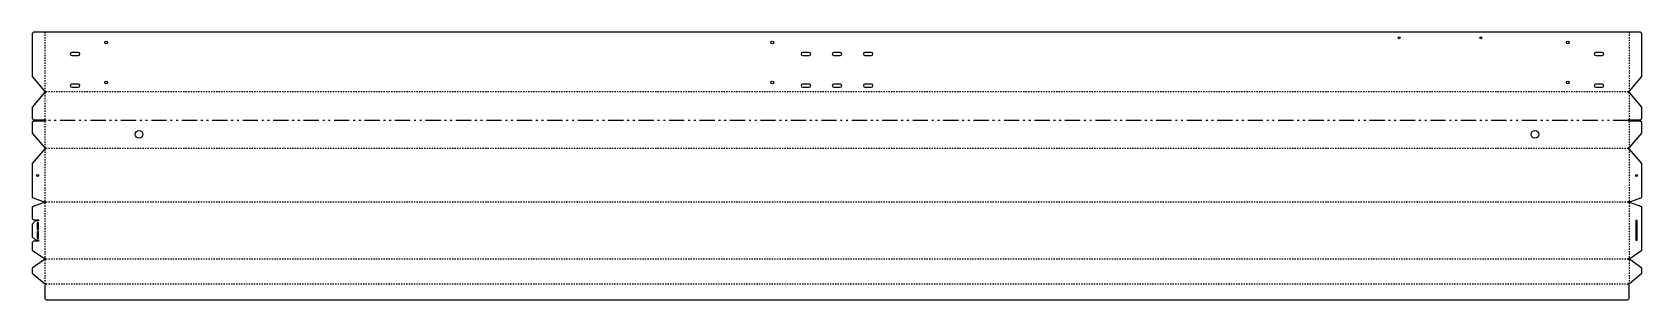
# Model space of a CAD drawing. Header units: millimetres. Extents: x -860 to 1677, y 244 to 667.
import ezdxf

# ---------------------------------------------------------------- set-up
doc = ezdxf.new("R2010")
doc.units = ezdxf.units.MM
doc.linetypes.add('DASHDOTDOT', pattern=[48, 24, -6, 3, -6, 3, -6])
doc.linetypes.add('DOT', pattern=[4, 2, -2])
doc.layers.get('0').update_dxf_attribs({"color": 250, "linetype": 'CONTINUOUS'})
doc.layers.add('Bend', color=94, linetype='DOT')
doc.layers.add('MBend', color=94, linetype='DASHDOTDOT')

msp = doc.modelspace()

# ---------------------------------------------------------------- linework, layer by layer
for points in [[(1658.2, 397.7, -4.312165), (1658.2, 398.8), (1677, 405.6), (1677, 459.1), (1657.6, 482.2, -1.70009), (1657.6, 484.4), (1677, 507.5), (1677, 524.4), (1675, 526.4), (1657.7, 526.4, -1.865899), (1657.7, 528.5), (1675, 528.5), (1677, 530.5), (1677, 548.2), (1657.6, 571.3, -1.70009), (1657.6, 573.5), (1677, 596.6), (1677, 664.9), (1675, 666.9), (-858, 666.9), (-860, 664.9), (-860, 596.6), (-840.7, 573.5, -1.700007), (-840.7, 571.3), (-860, 548.2), (-860, 530.5), (-858, 528.5), (-840.7, 528.5, -1.865928), (-840.7, 526.4), (-858, 526.4), (-860, 524.4), (-860, 507.5), (-840.7, 484.4, -1.700007), (-840.7, 482.2), (-860, 459.1), (-860, 405.6), (-841.2, 398.8, -4.312059), (-841.2, 397.7), (-860, 390.8), (-860, 372.6), (-858, 370.6), (-850, 370.6), (-850, 368.6), (-855, 368.6), (-860, 363.6), (-860, 343.6), (-855, 338.6), (-850, 338.6), (-850, 336.6), (-858, 336.6), (-860, 334.6), (-860, 322.7), (-840.9, 309.3, -2.338883), (-840.9, 307.5), (-860, 294.1), (-860, 286.3), (-840.6, 270, -1.214781), (-840, 267.1), (-840, 245.9), (-838, 243.9), (1655, 243.9), (1657, 245.9), (1657, 267.1, -1.214771), (1657.6, 270), (1677, 286.3), (1677, 294.1), (1657.9, 307.5, -2.338969), (1657.9, 309.3), (1677, 322.7), (1677, 390.8)], [(-797.5, 634.9, 1), (-797.5, 629.9), (-787.5, 629.9, 1), (-787.5, 634.9)], [(354.5, 634.9, 1), (354.5, 629.9), (364.5, 629.9, 1), (364.5, 634.9)], [(413.5, 629.9, 1), (413.5, 634.9), (403.5, 634.9, 1), (403.5, 629.9)], [(462.5, 629.9, 1), (462.5, 634.9), (452.5, 634.9, 1), (452.5, 629.9)], [(1604.5, 629.9), (1614.5, 629.9, 1), (1614.5, 634.9), (1604.5, 634.9, 1)], [(-797.5, 579.9), (-787.5, 579.9, 1), (-787.5, 584.9), (-797.5, 584.9, 1)], [(354.5, 579.9), (364.5, 579.9, 1), (364.5, 584.9), (354.5, 584.9, 1)], [(413.5, 579.9, 1), (413.5, 584.9), (403.5, 584.9, 1), (403.5, 579.9)], [(462.5, 579.9, 1), (462.5, 584.9), (452.5, 584.9, 1), (452.5, 579.9)], [(1614.5, 579.9, 1), (1614.5, 584.9), (1604.5, 584.9, 1), (1604.5, 579.9)]]:
    msp.add_lwpolyline(points, format="xyb", close=True)
for points in [[(-852, 355.1), (-850, 355.1), (-850, 365.6), (-852, 365.6)], [(1669.5, 338.1), (1669.5, 369.1), (1667.5, 369.1), (1667.5, 338.1)], [(-852, 341.6), (-850, 341.6), (-850, 352.1), (-852, 352.1)]]:
    msp.add_lwpolyline(points, close=True)
for centre, radius in [((-743.5, 650.4), 2.25), ((306.5, 650.4), 2.25), ((1294.5, 657.9), 1.4), ((1423.5, 657.9), 1.4), ((1560.5, 650.4), 2.25), ((-743.5, 587.4), 2.25), ((306.5, 587.4), 2.25), ((1560.5, 587.4), 2.25), ((-691.5, 505.4), 6), ((1508.5, 505.4), 6), ((-851.6, 440.4), 1.75), ((1668.6, 440.4), 1.75)]:
    msp.add_circle(centre, radius)
at = {"layer": 'Bend'}
for p, q in [((-840, 666.9), (-840, 573.6)), ((1657, 666.9), (1657, 573.6)), ((-840, 571.1), (-840, 528.7)), ((1655.8, 572.4), (-838.8, 572.4)), ((1657, 571.1), (1657, 528.7)), ((-840, 526.2), (-840, 484.6)), ((1657, 526.2), (1657, 484.6)), ((-840, 482.1), (-840, 399.5)), ((1655.8, 483.3), (-838.8, 483.3)), ((1657, 482.1), (1657, 399.5)), ((-840, 397), (-840, 309.6)), ((1655.8, 398.2), (-838.8, 398.2)), ((1657, 397), (1657, 309.6)), ((-840, 307.1), (-840, 270.1)), ((1655.8, 308.4), (-838.8, 308.4)), ((1657, 307.1), (1657, 270.1)), ((1655.5, 268.6), (-838.5, 268.6))]:
    msp.add_line(p, q, dxfattribs=at)
at = {"layer": 'MBend'}
msp.add_line((1655.8, 527.4), (-838.8, 527.4), dxfattribs=at)

doc.saveas('drawing.dxf')
